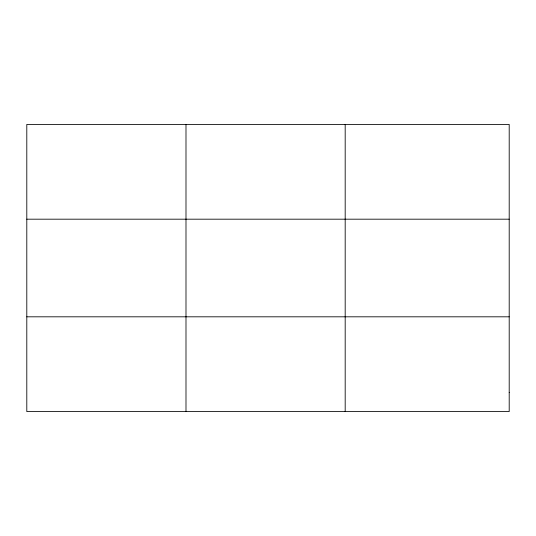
<?xml version="1.0" encoding="UTF-8"?>
<svg xmlns="http://www.w3.org/2000/svg" width="536" height="536" viewBox="0 0 536 536"><rect width="100%" height="100%" fill="white"/><g stroke="black" fill="none" stroke-linecap="round" stroke-linejoin="round"><path stroke-width="0.8" d="M185.992 411.581L185.992 124.419M345.184 411.581L345.184 124.419M26.8 219.184L509.2 219.184M26.8 316.816L509.2 316.816M509.2 392.627L509.2 411.581L26.8 411.581L26.8 124.419L509.2 124.419L509.2 392.627"/></g></svg>
